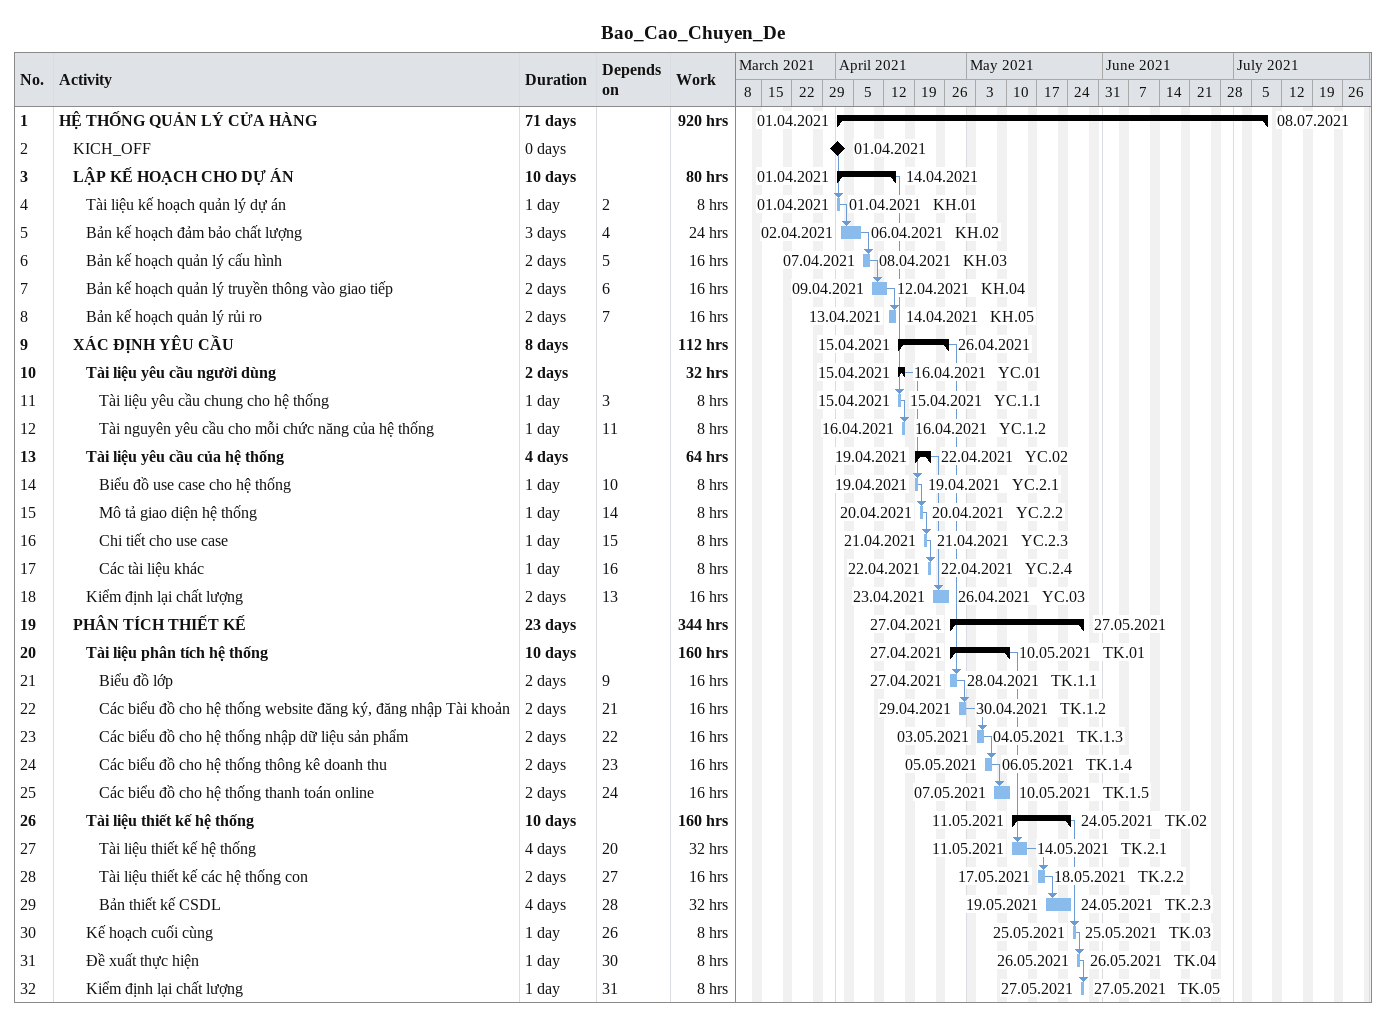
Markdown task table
Bao_Cao_Chuyen_De

| ID | Level | Task | Duration | Start | Finish | Predecessors | Resources | Work (h) |
|---|---|---|---|---|---|---|---|---|
| 1 | 1 | **HỆ THỐNG QUẢN LÝ CỬA HÀNG** | 71d | 2021-04-01 | 2021-07-08 |  |  | 920 |
| 2 | 2 | KICH_OFF | 0d | 2021-04-01 | 2021-04-01 |  |  |  |
| 3 | 2 | **LẬP KẾ HOẠCH CHO DỰ ÁN** | 10d | 2021-04-01 | 2021-04-14 |  |  | 80 |
| 4 | 3 | Tài liệu kế hoạch quản lý dự án | 1d | 2021-04-01 | 2021-04-01 | 2 | KH.01 | 8 |
| 5 | 3 | Bản kế hoạch đảm bảo chất lượng | 3d | 2021-04-02 | 2021-04-06 | 4 | KH.02 | 24 |
| 6 | 3 | Bản kế hoạch quản lý cấu hình | 2d | 2021-04-07 | 2021-04-08 | 5 | KH.03 | 16 |
| 7 | 3 | Bản kế hoạch quản lý truyền thông vào giao tiếp | 2d | 2021-04-09 | 2021-04-12 | 6 | KH.04 | 16 |
| 8 | 3 | Bản kế hoạch quản lý rủi ro | 2d | 2021-04-13 | 2021-04-14 | 7 | KH.05 | 16 |
| 9 | 2 | **XÁC ĐỊNH YÊU CẦU** | 8d | 2021-04-15 | 2021-04-26 |  |  | 112 |
| 10 | 3 | **Tài liệu yêu cầu người dùng** | 2d | 2021-04-15 | 2021-04-16 |  | YC.01 | 32 |
| 11 | 4 | Tài liệu yêu cầu chung cho hệ thống | 1d | 2021-04-15 | 2021-04-15 | 3 | YC.1.1 | 8 |
| 12 | 4 | Tài nguyên yêu cầu cho mỗi chức năng của hệ thống | 1d | 2021-04-16 | 2021-04-16 | 11 | YC.1.2 | 8 |
| 13 | 3 | **Tài liệu yêu cầu của hệ thống** | 4d | 2021-04-19 | 2021-04-22 |  | YC.02 | 64 |
| 14 | 4 | Biểu đồ use case cho hệ thống | 1d | 2021-04-19 | 2021-04-19 | 10 | YC.2.1 | 8 |
| 15 | 4 | Mô tả giao diện hệ thống | 1d | 2021-04-20 | 2021-04-20 | 14 | YC.2.2 | 8 |
| 16 | 4 | Chi tiết cho use case | 1d | 2021-04-21 | 2021-04-21 | 15 | YC.2.3 | 8 |
| 17 | 4 | Các tài liệu khác | 1d | 2021-04-22 | 2021-04-22 | 16 | YC.2.4 | 8 |
| 18 | 3 | Kiểm định lại chất lượng | 2d | 2021-04-23 | 2021-04-26 | 13 | YC.03 | 16 |
| 19 | 2 | **PHÂN TÍCH THIẾT KẾ** | 23d | 2021-04-27 | 2021-05-27 |  |  | 344 |
| 20 | 3 | **Tài liệu phân tích hệ thống** | 10d | 2021-04-27 | 2021-05-10 |  | TK.01 | 160 |
| 21 | 4 | Biểu đồ lớp | 2d | 2021-04-27 | 2021-04-28 | 9 | TK.1.1 | 16 |
| 22 | 4 | Các biểu đồ cho hệ thống website đăng ký, đăng nhập Tài khoản | 2d | 2021-04-29 | 2021-04-30 | 21 | TK.1.2 | 16 |
| 23 | 4 | Các biểu đồ cho hệ thống nhập dữ liệu sản phẩm | 2d | 2021-05-03 | 2021-05-04 | 22 | TK.1.3 | 16 |
| 24 | 4 | Các biểu đồ cho hệ thống thông kê doanh thu | 2d | 2021-05-05 | 2021-05-06 | 23 | TK.1.4 | 16 |
| 25 | 4 | Các biểu đồ cho hệ thống thanh toán online | 2d | 2021-05-07 | 2021-05-10 | 24 | TK.1.5 | 16 |
| 26 | 3 | **Tài liệu thiết kế hệ thống** | 10d | 2021-05-11 | 2021-05-24 |  | TK.02 | 160 |
| 27 | 4 | Tài liệu thiết kế hệ thống | 4d | 2021-05-11 | 2021-05-14 | 20 | TK.2.1 | 32 |
| 28 | 4 | Tài liệu thiết kế các hệ thống con | 2d | 2021-05-17 | 2021-05-18 | 27 | TK.2.2 | 16 |
| 29 | 4 | Bản thiết kế CSDL | 4d | 2021-05-19 | 2021-05-24 | 28 | TK.2.3 | 32 |
| 30 | 3 | Kế hoạch cuối cùng | 1d | 2021-05-25 | 2021-05-25 | 26 | TK.03 | 8 |
| 31 | 3 | Đề xuất thực hiện | 1d | 2021-05-26 | 2021-05-26 | 30 | TK.04 | 8 |
| 32 | 3 | Kiểm định lại chất lượng | 1d | 2021-05-27 | 2021-05-27 | 31 | TK.05 | 8 |
